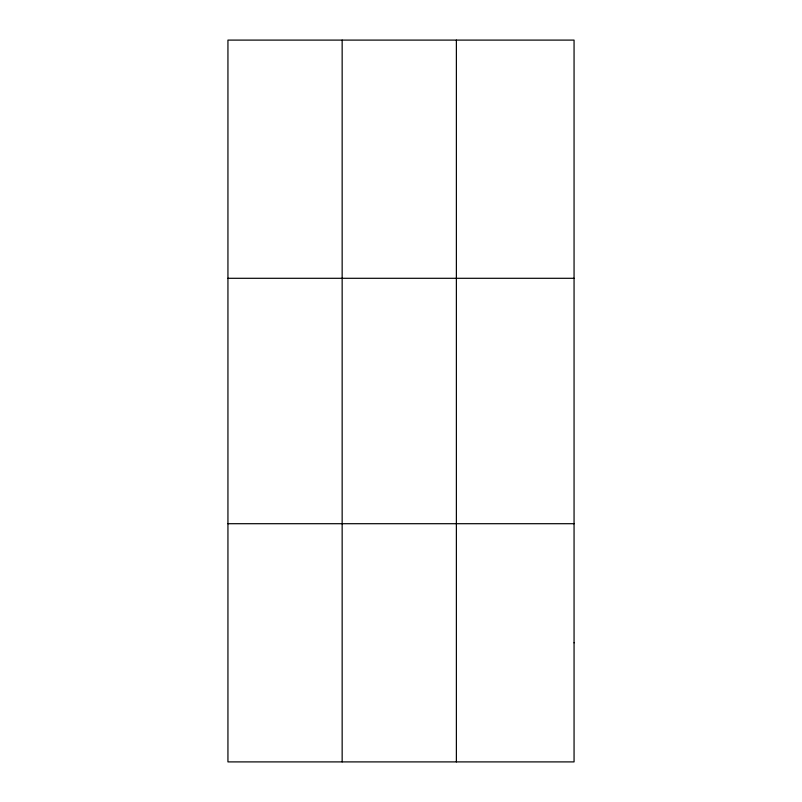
<?xml version="1.0" encoding="UTF-8"?>
<svg xmlns="http://www.w3.org/2000/svg" width="802" height="802" viewBox="0 0 802 802"><rect width="100%" height="100%" fill="white"/><g stroke="black" fill="none" stroke-linecap="round" stroke-linejoin="round"><path stroke-width="1.2" d="M342.153 761.9L342.153 40.1M456.378 761.9L456.378 40.1M227.938 278.294L574.062 278.294M227.938 523.706L574.062 523.706M574.062 642.803L574.062 761.9L227.938 761.9L227.938 40.1L574.062 40.1L574.062 642.803"/></g></svg>
